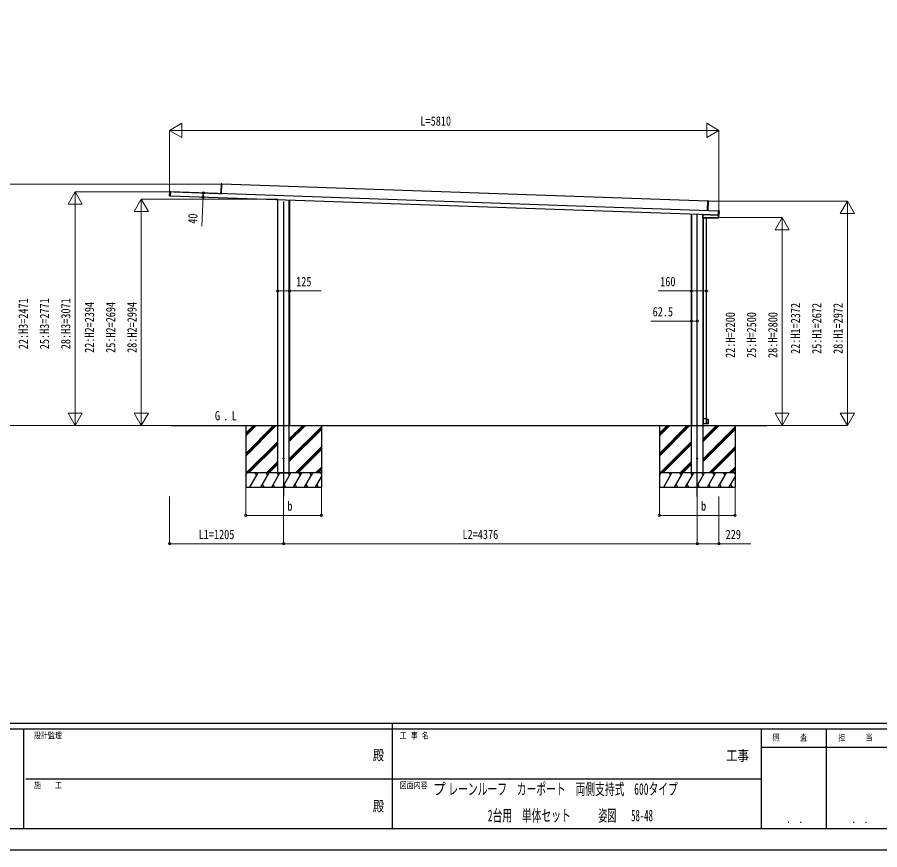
# Model space of a CAD drawing. Units: millimetres, scale not verified. Extents: x -12615 to 12615, y -8910 to 8910.
# Drawn here: x -3982 to 5141, y -8910 to -108 of the extents above; entities that cross this region are included whole.
import ezdxf
from ezdxf.enums import TextEntityAlignment as Align

# ---------------------------------------------------------------- set-up
doc = ezdxf.new("R2010")
doc.units = ezdxf.units.MM
doc.header["$LTSCALE"] = 30
doc.header["$PDMODE"] = 32
doc.header["$PDSIZE"] = 15
for name, color, linetype in [('0-2_USER1', 3, 'Continuous'), ('0-3_YKK_11', 7, 'Continuous'), ('0-4_YKK_11E', 7, 'Continuous'), ('0-5_YKK_12', 2, 'Continuous'), ('0-6_YKK_A1', 4, 'Continuous'), ('0-8_YKK_ZWAK', 7, 'Continuous')]:
    doc.layers.add(name, color=color, linetype=linetype)
doc.layers.add('0-7_YKK_D', color=6, linetype='Continuous', lineweight=18)
doc.styles.add('ＭＳ ゴシック', font='')
doc.styles.get('ＭＳ ゴシック').set_extended_font_data('MS Gothic')

msp = doc.modelspace()

# ---------------------------------------------------------------- linework, layer by layer
at = {"layer": '0-3_YKK_11'}
for p, q in [((3321.2, -2052.98), (-1817.67, -1873.53)), ((-2362.91, -1994.57), (3431.74, -2196.93)), ((3433.13, -2156.95), (-2361.51, -1954.6)), ((-1852.14, -1972.38), (-1852.12, -1971.68)), ((-1852.12, -1971.68), (-1852.1, -1971.18)), ((-1852.1, -1971.18), (-1827.42, -1972.05)), ((-1827.62, -1972.04), (-1827.1, -1971.56)), ((-1827.1, -1971.56), (-1826.82, -1963.55)), ((-1821.15, -1972.77), (-1821.14, -1972.74)), ((-1227.44, -2034.22), (-1227.44, -4425)), ((-1226.24, -4425), (-1226.24, -2034.27)), ((-1225.84, -4925), (-1225.84, -2034.28)), ((-1104.04, -4925), (-1104.04, -2038.53)), ((-1103.64, -2038.55), (-1103.64, -4425)), ((-1102.44, -2038.59), (-1102.44, -4425)), ((3323.71, -2152.97), (3327.27, -2051.03)), ((3148.36, -2187.03), (3148.36, -4425)), ((3149.56, -4425), (3149.56, -2187.07)), ((3149.96, -4925), (3149.96, -2187.09)), ((3433.18, -2155.56), (3433.18, -2155.56)), ((3433.18, -2155.56), (3434.38, -2155.6)), ((3434.99, -2155.51), (3440.68, -2155.71)), ((3441.16, -2156.23), (3439.7, -2198.21)), ((3269.76, -2227.26), (3269.76, -2193.78)), ((3270.06, -2193.48), (3270.44, -2193.49)), ((3434.67, -2227.56), (3270.06, -2227.56)), ((3270.26, -2191.29), (3270.26, -2193.28)), ((3270.45, -2193.49), (3433.25, -2199.18)), ((3271.76, -4925), (3271.76, -2227.56)), ((3272.16, -2228), (3272.16, -4350.5)), ((3305.88, -2227.56), (3305.76, -2227.8)), ((3305.76, -2228), (3305.76, -2227.8)), ((3431.69, -2198.31), (3431.69, -2198.31)), ((3431.69, -2198.31), (3432.89, -2198.36)), ((3432.89, -2198.36), (3432.89, -2198.36)), ((3433.19, -2198.37), (3433.16, -2199.16)), ((3433.49, -2198.49), (3439.18, -2198.69)), ((3434.97, -2227.27), (3435.94, -2199.57)), ((3273.03, -4350.5), (3273.23, -4350.5)), ((3311.28, -4360.35), (3310.97, -4360.05)), ((-1226.54, -4425), (-1226.24, -4425)), ((3149.26, -4425), (3149.56, -4425)), ((3309.66, -4404.7), (3309.66, -4381.7)), ((3309.66, -4404.7), (3309.96, -4405)), ((3310.97, -4403.35), (3311.27, -4403.05))]:
    msp.add_line(p, q, dxfattribs=at)
for points in [[(-1821.16, -1973.47), (-1821.14, -1972.74), (-1817.6, -1871.33), (-1817.58, -1870.83), (-1823.59, -1870.99), (-1826.82, -1963.55)], [(-2325.73, -1955.85), (-2325.72, -1955.55), (-2325.7, -1954.95), (-2325.69, -1954.65), (-1856.1, -1971.05), (-1856.11, -1971.34), (-1856.13, -1971.94), (-1856.14, -1972.24)], [(3317.71, -2152.92), (3317.72, -2152.42), (3321.28, -2050.48), (3321.3, -2049.98), (3334.95, -2051.3)], [(3433.18, -2155.56), (3433.17, -2155.91), (3433.15, -2156.41), (3431.72, -2197.47), (3431.7, -2197.96), (3431.69, -2198.31)], [(3271.76, -4350.5), (3272.16, -4350.5), (3272.46, -4350.5), (3273.03, -4350.5), (3272.73, -4350.8), (3272.46, -4381.7), (3272.66, -4405), (3273.16, -4405), (3308.36, -4405), (3309.96, -4405), (3310.46, -4405), (3310.96, -4405), (3311.16, -4381.7), (3310.89, -4350.5), (3310.39, -4350.5), (3309.96, -4350.5), (3308.36, -4350.5), (3308.36, -2228), (3307.86, -2228), (3272.46, -2228), (3272.16, -2228), (3271.76, -2228)], [(3279.13, -2227.56), (3279.26, -2227.8), (3279.26, -2228)], [(3433.08, -2198.36), (3433.05, -2199.17), (3435.27, -2199.25), (3435.65, -2199.26)], [(3273.23, -4350.5), (3308.66, -4350.5), (3308.66, -4381.7), (3308.66, -4404.7), (3308.36, -4405)], [(3309.66, -4381.7), (3309.66, -4350.8), (3309.96, -4350.5)], [(3311.27, -4403.05), (3331.16, -4402.7), (3331.16, -4360.7), (3311.27, -4360.35)], [(-1227.44, -4425), (-1227.14, -4425), (-1226.54, -4425)], [(-1225.84, -4425), (-1225.94, -4425), (-1226.24, -4425)], [(-1102.44, -4425), (-1102.74, -4425), (-1103.34, -4425), (-1103.64, -4425), (-1103.94, -4425), (-1104.04, -4425)], [(3148.36, -4425), (3148.66, -4425), (3149.26, -4425)], [(3149.96, -4425), (3149.86, -4425), (3149.56, -4425)]]:
    msp.add_lwpolyline(points, dxfattribs=at)
msp.add_lwpolyline([(-2361.48, -1953.6), (-2362.94, -1995.57), (-2362.96, -1996.07), (-2370.94, -1995.3), (-2369.47, -1953.31), (-2361.46, -1953.1)], close=True, dxfattribs=at)
for centre, radius, start, end in [((3434.62, -2151.6), 4.01, 266.55184, 273.90119), ((3432.87, -2202.06), 3.71, 81.82188, 89.76035)]:
    msp.add_arc(centre, radius, start, end, dxfattribs=at)
for centre, major_axis, ratio, start_param, end_param in [((3434.98, -2155.81), (-0.01, -0.3), 0.998135, 3.1415927, 3.9545103), ((3440.66, -2156.21), (0.367, 0.342), 0.99628, 5.4996506, 7.06672), ((3270.06, -2193.78), (-0.3, 0.01), 0.998133, 4.7490956, 6.3180268), ((3270.06, -2227.26), (0.213, 0.213), 0.99628, 2.358058, 3.9251274), ((3270.06, -2193.28), (-0.2, 0.007), 0.998133, 1.607503, 3.1764341), ((3433.5, -2198.19), (-0.01, -0.3), 0.998135, 5.4691958, 6.2831853), ((3434.67, -2227.26), (-0.209, 0.217), 0.996405, 2.3754474, 3.9077379), ((3435.64, -2199.56), (0.3, -0.01), 0.998135, 0, 1.5707963), ((3439.2, -2198.19), (0.342, -0.367), 0.99628, 5.4996506, 7.06672)]:
    msp.add_ellipse(centre, major_axis=major_axis, ratio=ratio, start_param=start_param, end_param=end_param, dxfattribs=at)
at = {"layer": '0-4_YKK_11E'}
for p, q in [((-1817.6, -1871.33), (-1823.13, -1871.47)), ((-2370.45, -1994.85), (-2362.94, -1995.57)), ((-2361.48, -1953.6), (-2369.02, -1953.79)), ((-1852.12, -1971.68), (-1821.15, -1972.77)), ((-1827.42, -1972.05), (-1827.21, -1971.93)), ((3326.8, -2051.01), (3321.28, -2050.48)), ((3317.72, -2152.42), (3323.24, -2152.95)), ((3440.19, -2156.66), (3433.15, -2156.41)), ((3434.38, -2155.6), (3433.18, -2155.56)), ((3434.38, -2155.6), (3434.38, -2155.6)), ((3434.98, -2155.59), (3434.99, -2155.51)), ((3438.76, -2197.71), (3440.19, -2156.66)), ((3269.76, -2193.78), (3270.14, -2193.79)), ((3270.44, -2193.49), (3270.14, -2193.79)), ((3270.14, -2193.79), (3270.45, -2193.49)), ((3270.61, -2191.3), (3270.61, -2193.29)), ((3431.69, -2198.31), (3432.89, -2198.36)), ((3431.72, -2197.47), (3438.76, -2197.71)), ((3433.06, -2198.97), (3432.76, -2198.96)), ((3433.49, -2198.41), (3433.49, -2198.49))]:
    msp.add_line(p, q, dxfattribs=at)
for points in [[(-1826.82, -1963.55), (-1826.35, -1963.56), (-1823.13, -1871.47), (-1823.6, -1871.46)], [(-2370.92, -1994.83), (-2370.45, -1994.85), (-2369.02, -1953.79), (-2369.49, -1953.78)], [(-1827.1, -1971.56), (-1826.63, -1971.57), (-1826.35, -1963.56)], [(3334.95, -2051.3), (3326.8, -2051.01), (3323.24, -2152.95), (3323.71, -2152.97)], [(3440.68, -2155.71), (3440.21, -2156.16), (3440.19, -2156.66), (3440.69, -2156.67), (3440.21, -2156.16), (3433.17, -2155.91)], [(3434.88, -2155.6), (3434.92, -2155.59), (3434.98, -2155.59)], [(3439.7, -2198.21), (3439.25, -2197.73), (3440.69, -2156.67), (3441.16, -2156.23)], [(3270.14, -2193.79), (3270.14, -2226.88), (3269.76, -2227.26)], [(3270.06, -2227.56), (3270.44, -2227.18), (3434.3, -2227.18), (3434.3, -2226.88), (3434.6, -2226.89), (3434.3, -2227.18), (3434.67, -2227.56)], [(3270.14, -2193.79), (3270.44, -2193.79), (3270.45, -2193.49)], [(3270.44, -2193.49), (3270.45, -2193.49), (3270.14, -2193.79)], [(3270.26, -2193.28), (3270.61, -2193.29), (3270.91, -2193.29), (3270.91, -2191.31)], [(3270.61, -2193.3), (3270.91, -2193.31), (3432.76, -2198.96), (3432.78, -2198.35)], [(3282.26, -2228), (3282.26, -2227.8), (3279.26, -2227.8)], [(3302.76, -2227.56), (3302.76, -2227.8), (3282.26, -2227.8), (3282.26, -2227.56)], [(3305.76, -2227.8), (3302.76, -2227.8), (3302.76, -2228)], [(3439.18, -2198.69), (3438.74, -2198.21), (3431.7, -2197.96)], [(3433.4, -2198.4), (3433.43, -2198.41), (3433.49, -2198.41)], [(3435.94, -2199.57), (3435.56, -2199.56), (3435.26, -2199.55), (3435.27, -2199.25), (3435.56, -2199.56), (3434.6, -2226.89), (3434.97, -2227.27)]]:
    msp.add_lwpolyline(points, dxfattribs=at)
for points in [[(3435.26, -2199.55), (3270.44, -2193.79), (3270.44, -2226.88), (3270.44, -2227.18), (3270.14, -2226.88), (3270.44, -2226.88), (3434.3, -2226.88)], [(3439.25, -2197.73), (3438.76, -2197.71), (3438.74, -2198.21)]]:
    msp.add_lwpolyline(points, close=True, dxfattribs=at)
for centre, radius, start, end in [((-1821.07, -1871.29), 2.07, 171.06854, 184.93146), ((-2368.41, -1995.17), 2.07, 171.06854, 184.93146), ((-2366.96, -1953.62), 2.07, 171.06854, 184.93146), ((-1827.6, -1971.27), 0.765, 269.05171, 301.0406), ((-1824.53, -1956.78), 15.54, 259.3054, 261.87346), ((-1826.9, -1973.75), 1.85, 83.82294, 99.58333), ((-1829.87, -1971.69), 3.17, 351.51431, 355.97407), ((-1827.63, -1971.54), 1, 337.89786, 358), ((3324.76, -2050.69), 2.07, 351.06854, 4.93146)]:
    msp.add_arc(centre, radius, start, end, dxfattribs=at)
for centre, major_axis, ratio, start_param, end_param in [((-1834.22, -1972.31), (13.07, -0.46), 0.038227, 0, 0.962078), ((-1834.2, -1972.31), (13.07, -0.46), 0.061163, 0.0374041, 0.962078), ((3323.21, -2152.95), (-0.013, 0.504), 0.060033, 4.3753319, 4.7012916), ((3434.38, -2155.57), (0.6, -0.021), 0.061163, 4.712389, 6.2831853), ((3270.14, -2193.29), (0, 0.5), 0.061125, 3.1027435, 3.1394501), ((3270.44, -2193.29), (0.007, 0.2), 0.854479, 3.1782993, 4.712389), ((3270.44, -2193.29), (0.47, -0.016), 0.425228, 4.7490956, 6.2831853), ((3270.44, -2193.29), (-0.011, 0.2), 0.151815, 3.0913179, 3.1280246), ((3270.41, -2193.29), (0.201, -0.007), 0.992577, 6.2831853, 6.3180268), ((3270.41, -2193.29), (-0.501, 0.017), 0.998133, 3.1415927, 3.1764341), ((3433.26, -2198.98), (0.5, -0.017), 0.4, 3.1415927, 4.712389), ((3432.89, -2198.39), (0.6, -0.021), 0.061163, 6.2831853, 7.8539816)]:
    msp.add_ellipse(centre, major_axis=major_axis, ratio=ratio, start_param=start_param, end_param=end_param, dxfattribs=at)
at = {"layer": '0-5_YKK_12'}
for p, q in [((-1164.94, -2056.2), (-1164.94, -5175)), ((3210.86, -5175), (3210.86, -2186.01))]:
    msp.add_line(p, q, dxfattribs=at)
at = {"layer": '0-6_YKK_A1'}
for p, q in [((-2352.43, -4425), (3945.98, -4425)), ((-1564.94, -4425), (-1564.94, -5075)), ((-1564.94, -4718.98), (-1270.96, -4425)), ((-1564.94, -4733.12), (-1256.82, -4425)), ((-1564.94, -4747.26), (-1242.68, -4425)), ((-1564.94, -4506.85), (-1483.1, -4425)), ((-1564.94, -4520.99), (-1468.95, -4425)), ((-1564.94, -4535.13), (-1454.81, -4425)), ((-1104.04, -4594.73), (-934.31, -4425)), ((-1104.04, -4580.59), (-948.45, -4425)), ((-1104.04, -4566.45), (-962.59, -4425)), ((-1104.04, -4778.58), (-764.94, -4439.48)), ((-1104.04, -4792.72), (-764.94, -4453.62)), ((-1104.04, -4806.86), (-764.94, -4467.76)), ((-764.94, -4425), (-764.94, -5075)), ((2810.86, -4425), (2810.86, -5075)), ((2810.86, -4718.98), (3104.84, -4425)), ((2810.86, -4733.12), (3118.98, -4425)), ((2810.86, -4747.26), (3133.12, -4425)), ((2810.86, -4506.85), (2892.7, -4425)), ((2810.86, -4520.99), (2906.85, -4425)), ((2810.86, -4535.13), (2920.99, -4425)), ((3271.76, -4594.73), (3441.49, -4425)), ((3271.76, -4580.59), (3427.35, -4425)), ((3271.76, -4566.45), (3413.21, -4425)), ((3271.76, -4778.58), (3610.86, -4439.48)), ((3271.76, -4792.72), (3610.86, -4453.62)), ((3271.76, -4806.86), (3610.86, -4467.76)), ((3610.86, -4425), (3610.86, -5075)), ((-1558.83, -4925), (-1225.84, -4592.01)), ((-1544.69, -4925), (-1225.84, -4606.15)), ((-1530.55, -4925), (-1225.84, -4620.3)), ((-1038.33, -4925), (-764.94, -4651.61)), ((2816.97, -4925), (3149.96, -4592.01)), ((2831.11, -4925), (3149.96, -4606.15)), ((2845.25, -4925), (3149.96, -4620.3)), ((3337.47, -4925), (3610.86, -4651.61)), ((-1024.19, -4925), (-764.94, -4665.75)), ((-1010.05, -4925), (-764.94, -4679.9)), ((3351.61, -4925), (3610.86, -4665.75)), ((3365.75, -4925), (3610.86, -4679.9)), ((-1346.7, -4925), (-1225.84, -4804.14)), ((-1332.56, -4925), (-1225.84, -4818.28)), ((-1318.41, -4925), (-1225.84, -4832.43)), ((3029.1, -4925), (3149.96, -4804.14)), ((3043.24, -4925), (3149.96, -4818.28)), ((3057.39, -4925), (3149.96, -4832.43)), ((-764.94, -4925), (-1564.94, -4925)), ((-1564.94, -4953.94), (-1548.23, -4925)), ((-1520.4, -5075), (-1433.79, -4925)), ((-1448.79, -4950.98), (-1463.8, -4925)), ((-1404.92, -5075), (-1318.32, -4925)), ((-1333.32, -4950.98), (-1348.32, -4925)), ((-1289.45, -5075), (-1202.85, -4925)), ((-1217.85, -4950.98), (-1232.85, -4925)), ((-1225.84, -4925), (-1104.04, -4925)), ((-1173.98, -5075), (-1087.38, -4925)), ((-1102.38, -4950.98), (-1117.38, -4925)), ((-1058.51, -5075), (-971.91, -4925)), ((-986.91, -4950.98), (-1001.91, -4925)), ((-943.04, -5075), (-856.44, -4925)), ((-871.44, -4950.98), (-886.44, -4925)), ((-826.2, -4925), (-764.94, -4863.74)), ((-812.06, -4925), (-764.94, -4877.88)), ((-797.92, -4925), (-764.94, -4892.03)), ((-764.94, -4935.45), (-770.97, -4925)), ((3610.86, -4925), (2810.86, -4925)), ((2810.86, -4953.94), (2827.57, -4925)), ((2855.4, -5075), (2942.01, -4925)), ((2927.01, -4950.98), (2912, -4925)), ((2970.88, -5075), (3057.48, -4925)), ((3042.48, -4950.98), (3027.48, -4925)), ((3086.35, -5075), (3172.95, -4925)), ((3157.95, -4950.98), (3142.95, -4925)), ((3201.82, -5075), (3288.42, -4925)), ((3273.42, -4950.98), (3258.42, -4925)), ((3317.29, -5075), (3403.89, -4925)), ((3388.89, -4950.98), (3373.89, -4925)), ((3432.76, -5075), (3519.36, -4925)), ((3504.36, -4950.98), (3489.36, -4925)), ((3549.6, -4925), (3610.86, -4863.74)), ((3563.74, -4925), (3610.86, -4877.88)), ((3577.88, -4925), (3610.86, -4892.03)), ((3610.86, -4935.45), (3604.83, -4925)), ((-1563.23, -4950.98), (-1564.94, -4948.02)), ((-827.57, -5075), (-764.94, -4966.52)), ((2812.57, -4950.98), (2810.86, -4948.02)), ((3548.23, -5075), (3610.86, -4966.52)), ((-1564.94, -5075), (-764.94, -5075)), ((-1389.93, -5049.02), (-1374.93, -5075)), ((-1274.45, -5049.02), (-1259.45, -5075)), ((-1158.98, -5049.02), (-1143.99, -5075)), ((-1043.51, -5049.02), (-1028.52, -5075)), ((-928.04, -5049.02), (-913.05, -5075)), ((-812.57, -5049.02), (-797.58, -5075)), ((2810.86, -5075), (3610.86, -5075)), ((2985.87, -5049.02), (3000.87, -5075)), ((3101.35, -5049.02), (3116.35, -5075)), ((3216.82, -5049.02), (3231.81, -5075)), ((3332.29, -5049.02), (3347.28, -5075)), ((3447.76, -5049.02), (3462.75, -5075)), ((3563.23, -5049.02), (3578.22, -5075))]:
    msp.add_line(p, q, dxfattribs=at)
for centre in [(-1164.94, -4775), (3210.86, -4775)]:
    msp.add_circle(centre, 5, dxfattribs=at)
at = {"layer": '0-7_YKK_D'}
for p, q in [((-2369.89, -1303.87), (-2239.98, -1228.87)), ((-2239.98, -1378.87), (-2239.98, -1228.87)), ((3440.11, -1303.87), (3310.21, -1228.87)), ((3310.21, -1228.87), (3310.21, -1378.87)), ((-2369.89, -1992.84), (-2369.89, -1302.87)), ((-2369.89, -1303.87), (-2239.98, -1378.87)), ((-2369.89, -1303.87), (-2110.08, -1303.87)), ((-2219.89, -1303.87), (3290.11, -1303.87)), ((3440.11, -1303.87), (3180.31, -1303.87)), ((3440.11, -1303.87), (3310.21, -1378.87)), ((3440.11, -2156.68), (3440.11, -1302.87)), ((-1821.67, -1873.42), (-4070.9, -1873.42)), ((-3369.9, -1954.37), (-3444.9, -2084.27)), ((-2369.03, -1954.37), (-3370.9, -1954.37)), ((-3369.9, -1954.37), (-3294.9, -2084.27)), ((-3369.9, -1954.37), (-3369.9, -2214.18)), ((-3444.9, -2084.27), (-3294.9, -2084.27)), ((-2669.9, -2031.27), (-2744.9, -2161.18)), ((-1226.84, -2031.27), (-2670.9, -2031.27)), ((-2669.9, -2031.27), (-2594.9, -2161.18)), ((-2669.9, -2031.27), (-2669.9, -2291.08)), ((3325.19, -2053.08), (4799.36, -2053.08)), ((4798.36, -2053.08), (4723.36, -2182.99)), ((4798.36, -2053.08), (4873.36, -2182.99)), ((4798.36, -2053.08), (4798.36, -2312.89)), ((-3369.9, -2104.37), (-3369.9, -4275)), ((-2744.9, -2161.18), (-2594.9, -2161.18)), ((-2669.9, -2181.27), (-2669.9, -4275)), ((4723.36, -2182.99), (4873.36, -2182.99)), ((3433.26, -2225), (4109.36, -2225)), ((4108.36, -2225), (4033.36, -2354.9)), ((4108.36, -2225), (4183.36, -2354.9)), ((4108.36, -2225), (4108.36, -2484.81)), ((4798.36, -2203.08), (4798.36, -4275)), ((4033.36, -2354.9), (4183.36, -2354.9)), ((4108.36, -4275), (4108.36, -2375)), ((-3369.9, -4425), (-3369.9, -4165.19)), ((-2669.9, -4425), (-2669.9, -4165.19)), ((4108.36, -4425), (4108.36, -4165.19)), ((4798.36, -4425), (4798.36, -4165.19)), ((-3369.9, -4425), (-3444.9, -4295.1)), ((-3294.9, -4295.1), (-3444.9, -4295.1)), ((-3369.9, -4425), (-3294.9, -4295.1)), ((-2669.9, -4425), (-2744.9, -4295.1)), ((-2594.9, -4295.1), (-2744.9, -4295.1)), ((-2669.9, -4425), (-2594.9, -4295.1)), ((4108.36, -4425), (4033.36, -4295.1)), ((4183.36, -4295.1), (4033.36, -4295.1)), ((4108.36, -4425), (4183.36, -4295.1)), ((4798.36, -4425), (4723.36, -4295.1)), ((4873.36, -4295.1), (4723.36, -4295.1)), ((4798.36, -4425), (4873.36, -4295.1)), ((-2353.43, -4425), (-4070.9, -4425)), ((-2353.43, -4425), (-3370.9, -4425)), ((-2353.43, -4425), (-2670.9, -4425)), ((3643.56, -4425), (4109.36, -4425)), ((3643.56, -4425), (4799.36, -4425)), ((-1564.94, -5076), (-1564.94, -5376)), ((-764.94, -5076), (-764.94, -5376)), ((2810.86, -5076), (2810.86, -5376)), ((3610.86, -5076), (3610.86, -5376)), ((-2369.9, -5175.5), (-2369.9, -5676)), ((-1164.94, -5176), (-1164.94, -5676)), ((-1164.94, -5176), (-1164.94, -5676)), ((3210.86, -5176), (3210.86, -5676)), ((3210.86, -5177), (3210.86, -5676)), ((3440.11, -5176), (3440.11, -5676)), ((-1564.94, -5375), (-764.94, -5375)), ((2810.86, -5375), (3610.86, -5375)), ((-2369.9, -5675), (-1164.94, -5675)), ((-1164.94, -5675), (3210.86, -5675))]:
    msp.add_line(p, q, dxfattribs=at)
for points in [[(-2013.86, -1966.74), (-2015.77, -2006.69), (-2030.54, -2315.54)], [(-1227.44, -3001.99), (-1102.44, -3001.99), (-766.64, -3001.99)], [(3308.36, -3001.99), (3148.36, -3001.99), (2798.96, -3001.99)], [(3210.86, -3320.26), (3148.36, -3320.26), (2718.96, -3320.26)], [(3210.86, -5675), (3440.11, -5675), (3775.91, -5675)]]:
    msp.add_lwpolyline(points, dxfattribs=at)
for centre in [(-2015.77, -2006.69), (-2013.86, -1966.74), (-1227.44, -3001.99), (-1102.44, -3001.99), (3148.36, -3001.99), (3308.36, -3001.99), (3148.36, -3320.26), (3210.86, -3320.26), (-1564.94, -5375), (-764.94, -5375), (2810.86, -5375), (3610.86, -5375), (-2369.9, -5675), (-1164.94, -5675), (-1164.94, -5675), (3210.86, -5675), (3210.86, -5675), (3440.11, -5675)]:
    msp.add_circle(centre, 12.75, dxfattribs=at)
at = {"layer": '0-8_YKK_ZWAK'}
for p, q in [((11685.06, -7575), (-11714.94, -7575)), ((-3914.94, -7635), (-11714.94, -7635)), ((-3914.94, -7635), (-3914.94, -8685)), ((-14.94, -7635), (-3914.94, -7635)), ((-14.94, -7575), (-14.94, -8685)), ((3885.06, -7635), (-14.94, -7635)), ((4575.06, -7635), (4575.06, -8685)), ((5955.06, -7830), (3885.06, -7830)), ((-3892.44, -8160), (-14.94, -8160)), ((-14.94, -8160), (3885.06, -8160)), ((-11714.94, -8685), (-3914.94, -8685)), ((-3914.94, -8685), (-14.94, -8685)), ((-14.94, -8685), (3885.06, -8685)), ((3885.06, -8685), (5955.06, -8685))]:
    msp.add_line(p, q, dxfattribs=at)
msp.add_lwpolyline([(-12615, -8910), (12615, -8910), (12615, 8910), (-12615, 8910)], close=True, dxfattribs=at)
msp.add_lwpolyline([(5955.06, -7635), (3885.06, -7635), (3885.06, -8685)], dxfattribs=at)
msp.add_point((-14.94, -8685), dxfattribs=at)

# ---------------------------------------------------------------- texts
at = {"layer": '0-2_USER1', "style": 'ＭＳ ゴシック'}
for s, height, width, p in [('G', 98.97, 0.8, (-1891.06, -4399.69)), ('L', 98.97, 0.8, (-1713.74, -4399.69)), ('.', 98.97, 0.8, (-1804.66, -4399.69)), ('プ', 123.2, 0.8, (416.34, -8366.5)), ('レーンルーフ\u3000カーポート\u3000両側支持式\u3000600タイプ', 123.2, 0.6, (577.62, -8366.5)), ('2台用\u3000単体セット\u3000', 123.2, 0.6, (995.16, -8646.5)), ('姿図', 123.2, 0.55, (2164.44, -8646.5)), ('58-48', 123.2, 0.55, (2511.19, -8646.5))]:
    msp.add_text(s, height=height, dxfattribs=dict(at, width=width)).set_placement(p, align=Align.BOTTOM_LEFT)
at = {"layer": '0-7_YKK_D', "style": 'ＭＳ ゴシック', "width": 0.8}
for s, p in [('L=5810', (283.11, -1283.87)), ('125', (-1031.44, -2981.99)), ('160', (2818.96, -2981.99)), ('62.5', (2738.96, -3300.26)), ('b', (-1125.09, -5355)), ('b', (3250.71, -5355)), ('L1=1205', (-2062.62, -5655)), ('L2=4376', (727.76, -5655)), ('229', (3511.11, -5655))]:
    msp.add_text(s, height=98.97, dxfattribs=at).set_placement(p, align=Align.BOTTOM_LEFT)
for s, rotation, p in [('40', 87.262, (-2049.56, -2294.61)), ('22:H3=2471', 90, (-3839.9, -3618.08)), ('25:H3=2771', 90, (-3614.9, -3618.08)), ('28:H3=3071', 90, (-3389.9, -3618.08)), ('22:H2=2394', 90, (-3139.9, -3656.54)), ('25:H2=2694', 90, (-2914.9, -3656.54)), ('28:H2=2994', 90, (-2689.9, -3656.54)), ('22:H1=2372', 90, (4328.36, -3667.44)), ('25:H1=2672', 90, (4553.36, -3667.44)), ('28:H1=2972', 90, (4778.36, -3667.44)), ('22:H=2200', 90, (3638.36, -3710.2)), ('25:H=2500', 90, (3863.36, -3710.2)), ('28:H=2800', 90, (4088.36, -3710.2))]:
    msp.add_text(s, height=98.97, rotation=rotation, dxfattribs=at).set_placement(p, align=Align.BOTTOM_LEFT)
at = {"layer": '0-8_YKK_ZWAK', "style": 'ＭＳ ゴシック', "width": 0.8}
for s, height, p in [('設計監理', 65.98, (-3804.94, -7755)), ('工 事 名', 65.98, (63.81, -7755)), ('照     査', 65.98, (4009.26, -7777.5)), ('担     当', 65.98, (4701.66, -7777.5)), ('殿', 110, (-221, -7997.5)), ('工事', 110, (3517, -8002.4)), ('施\u3000\u3000工', 65.98, (-3804.94, -8280)), ('図面内容', 65.98, (63.81, -8280)), ('殿', 110, (-221, -8537.5)), ('． ．', 77.75, (4155, -8653.06)), ('． ．', 77.75, (4845, -8653.06))]:
    msp.add_text(s, height=height, dxfattribs=at).set_placement(p, align=Align.BOTTOM_LEFT)

doc.saveas('drawing.dxf')
